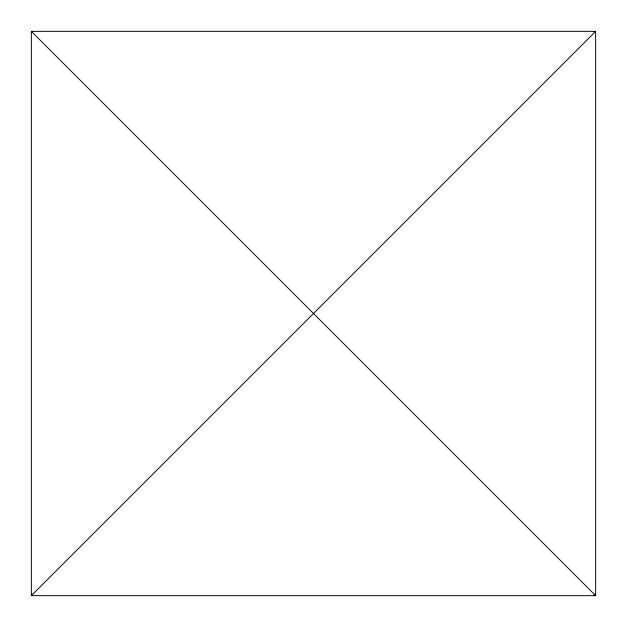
<?xml version="1.0" encoding="UTF-8"?>
<svg xmlns="http://www.w3.org/2000/svg" width="627" height="627" viewBox="0 0 627 627"><rect width="100%" height="100%" fill="white"/><g stroke="black" fill="none" stroke-linecap="round" stroke-linejoin="round"><path stroke-width="0.94" d="M31.734 593.73L31.35 595.65L595.65 595.65L595.65 31.35L31.35 31.35L31.35 595.65L595.65 31.35L593.73 31.734M593.73 595.266L595.65 595.65L595.266 593.73M31.35 31.35L595.65 595.65"/></g></svg>
